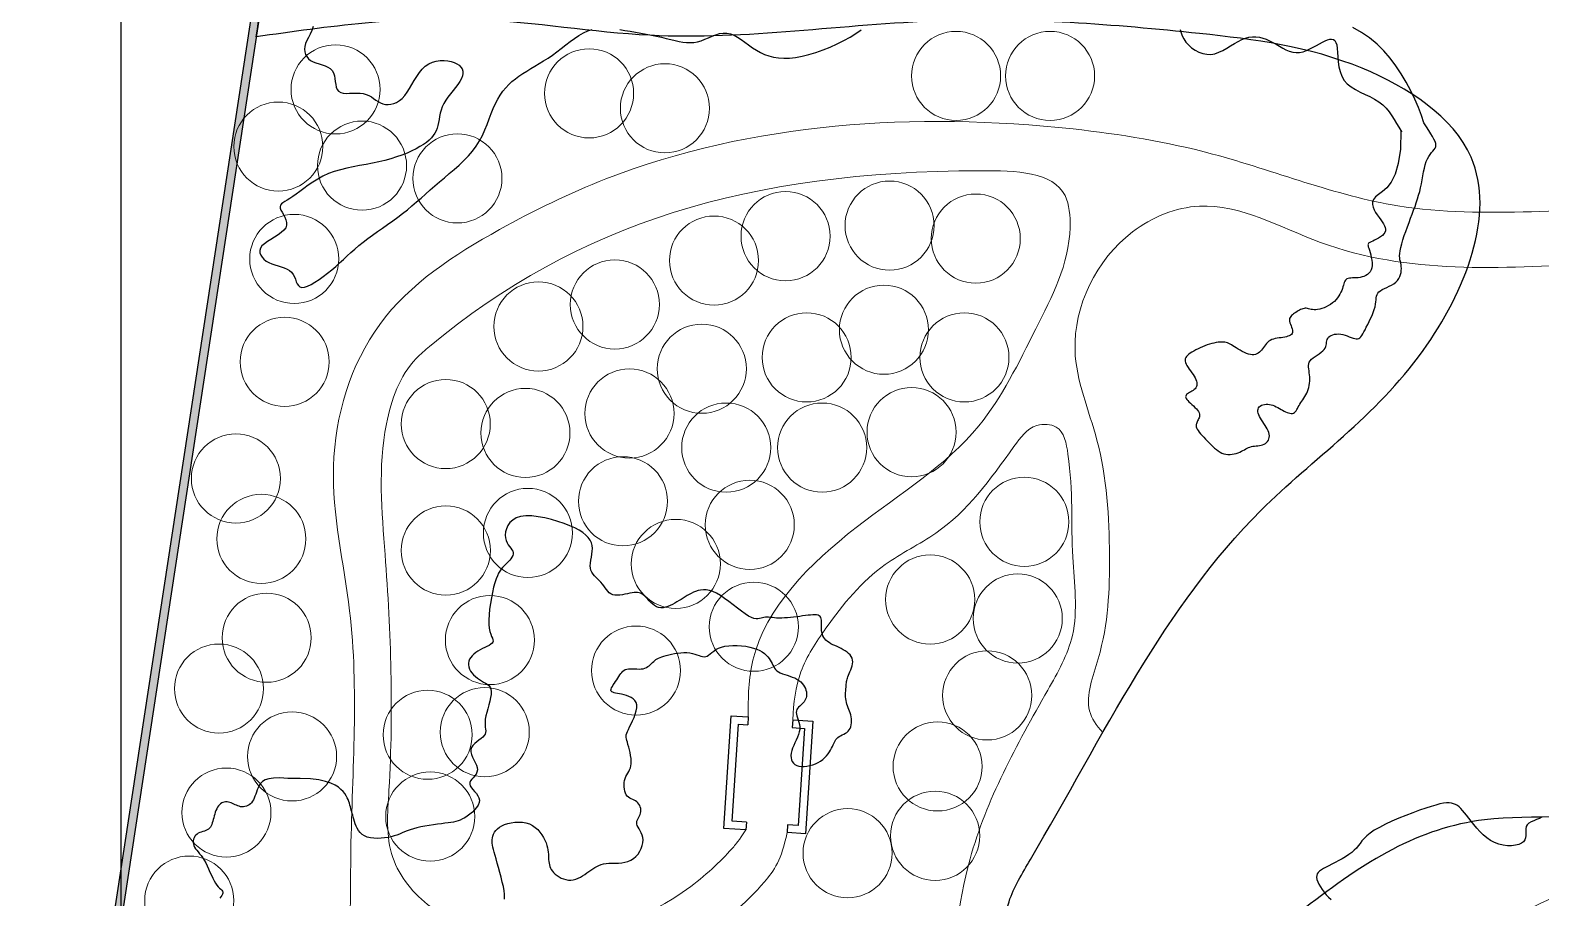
# Model space of a CAD drawing. Header units: millimetres. Extents: x -15937 to 135402, y -14729 to 208416.
# Drawn here: x -10506 to 37321, y 152915 to 180363 of the extents above; entities that cross this region are included whole.
import ezdxf

# ---------------------------------------------------------------- set-up
doc = ezdxf.new("R2010")
doc.units = ezdxf.units.MM
for name, color, linetype in [('archi', 7, 'Continuous'), ('rock', 30, 'Continuous'), ('water', 130, 'Continuous'), ('坐标系', 7, 'Continuous')]:
    doc.layers.add(name, color=color, linetype=linetype)
for name, color, linetype, lineweight in [('archiw', 255, 'Continuous', 0), ('plant', 90, 'Continuous', 0), ('road', 50, 'Continuous', 0)]:
    doc.layers.add(name, color=color, linetype=linetype, lineweight=lineweight)

msp = doc.modelspace()

# ---------------------------------------------------------------- hatches: boundary and pattern name
at = {"layer": 'archiw'}
h = msp.add_hatch(color=256, dxfattribs=at)
h.dxf.hatch_style = 1
h.paths.add_polyline_path([(74343, 185862), (82698, 185666), (82698, 185916), (74451, 186109), (71558, 189097), (-2023, 190482), (-10506, 134998), (-9600, 56258), (-9472, 56015), (-9347, 56016), (-10256, 134980), (-1810, 190229), (71450, 188849)])

# ---------------------------------------------------------------- linework, layer by layer
at = {"layer": 'archi'}
for points in [[(85697, 181238), (84925, 181238), (84925, 183868), (82698, 183868), (82698, 185666), (74343, 185862), (71450, 188849), (-1810, 190229), (-10256, 134980), (-9347, 56016), (-9597, 56014), (-10506, 134998), (-2023, 190482), (71558, 189097), (74451, 186109), (82698, 185916)], [(12152, 155061), (11452, 155106), (11683, 158673), (12230, 158637)], [(12168, 155310), (11717, 155339), (11916, 158408), (12214, 158388)], [(12230, 158637), (12214, 158388)], [(13635, 158546), (14276, 158505), (14045, 154938), (13455, 154976)], [(13635, 158546), (13619, 158297)], [(13619, 158297), (14011, 158272), (13812, 155203), (13471, 155225)], [(12168, 155310), (12152, 155061)], [(13471, 155225), (13455, 154976)]]:
    msp.add_lwpolyline(points, dxfattribs=at)
at = {"layer": 'archiw'}
msp.add_lwpolyline([(74343, 185862), (82698, 185666), (82698, 185916), (74451, 186109), (71558, 189097), (-2023, 190482), (-10506, 134998), (-9600, 56258), (-9472, 56015), (-9347, 56016), (-10256, 134980), (-1810, 190229), (71450, 188849), (74343, 185862)], close=True, dxfattribs=at)
at = {"layer": 'plant'}
for centre in [(18808, 178917), (21783, 178917), (-838, 178492), (7190, 178366), (9590, 177893), (-2650, 176681), (0, 176078), (0, 176078), (3020, 175675), (16704, 174181), (13409, 173847), (19432, 173770), (-2146, 173126), (11144, 173075), (8004, 171686), (5585, 170991), (16524, 170888), (-2450, 169870), (14078, 170013), (19072, 170013), (10758, 169653), (2651, 167903), (8468, 168238), (5173, 167620), (17399, 167646), (11530, 167157), (14568, 167157), (-3993, 166181), (8262, 165459), (12277, 164713), (20969, 164809), (-3188, 164269), (5251, 164456), (2653, 163902), (9935, 163478), (17988, 162351), (20760, 161750), (12404, 161489), (-3020, 161143), (4049, 161069), (4049, 161069), (8675, 160102), (-4529, 159533), (19793, 159318), (2078, 158072), (3885, 158154), (-2215, 157387), (18224, 157070), (-4295, 155610), (2160, 155485), (18145, 154874), (15373, 154325), (-5469, 152826)]:
    msp.add_circle(centre, 1410, dxfattribs=at)
at = {"layer": 'road'}
for points, knots in [([(85697, 181238), (85754, 179745), (85804, 178063), (85704, 175801), (85228, 174306), (82854, 174264), (79996, 174756), (74116, 174964), (67659, 174572), (58747, 171302), (50085, 172912), (40817, 175187), (33483, 174026), (27482, 176503), (19127, 177879), (11005, 177370), (4011, 173964), (133, 171463), (-1332, 166564), (40, 161042), (-424, 155707), (-299, 149646), (-1851, 144385), (-6047, 140111), (-6554, 135060), (-5144, 129971), (-5343, 124952), (-3743, 121136), (-1510, 118864), (-3624, 116584), (-5277, 115837), (-6156, 115512)], [667.322124, 667.322124, 667.322124, 667.322124, 4942.224916, 5499.119072, 7317.628673, 8601.799882, 11715.99375, 15992.755019, 25383.218836, 30237.242496, 43055.68681, 49644.582321, 57815.346355, 63673.960696, 67988.032716, 82298.791013, 85884.613893, 90536.467894, 95071.200264, 99499.735897, 106773.960669, 110347.686879, 117025.295956, 121887.00326, 127133.222147, 130640.950838, 137182.934547, 141105.1539, 142733.821307, 145219.055249, 148028.861027, 148028.861027, 148028.861027, 148028.861027]), ([(12230, 158637), (12218, 159255), (12303, 161640), (15508, 164795), (19514, 167189), (21293, 170884), (22540, 173241), (22304, 175874), (13017, 176143), (6676, 174211), (1264, 169621), (425, 167284), (866, 162654), (1026, 158169), (689, 154173), (2450, 152046), (6137, 151334), (9661, 152419), (11563, 154278), (11913, 154699), (12152, 155061)], [723.028848, 723.028848, 723.028848, 723.028848, 2473.094843, 7589.07605, 12432.644338, 15858.795259, 19118.004091, 20095.27816, 22777.920829, 40385.973426, 40932.632711, 43117.814816, 47099.310655, 54265.551913, 56314.612448, 58214.081822, 61600.533127, 66496.714507, 68388.652511, 68838.948615, 68838.948615, 68838.948615, 68838.948615]), ([(20311, 151278), (20257, 151168), (19909, 150326), (20448, 147822), (20786, 144237), (23135, 141122), (25501, 140016), (27399, 139354), (28849, 140357), (30671, 140947), (32127, 141275), (33270, 142309), (32808, 144730), (33007, 147300), (34203, 150421), (36494, 152619), (41471, 154195), (46082, 155811), (50550, 158662), (50886, 162704), (49858, 166844), (47995, 170918), (43726, 173120), (37859, 172971), (31770, 172525), (27101, 175284), (23636, 173914), (22023, 170576), (23530, 167194), (23717, 163845), (23613, 161062), (22784, 159028), (23253, 158360), (23453, 158145)], [1088.533648, 1088.533648, 1088.533648, 1088.533648, 1447.557433, 3795.626465, 7947.238674, 12010.487617, 14138.037659, 15573.819426, 17453.088663, 18794.228932, 21177.290247, 21623.371739, 23064.20245, 27426.933104, 29342.682692, 32536.624019, 36168.82164, 44210.683252, 46957.981661, 50625.372799, 54715.169959, 59582.64667, 62801.529814, 67933.825941, 76272.265613, 80118.615157, 82303.416438, 86301.146528, 89121.645935, 92649.034151, 95810.936779, 97415.649534, 98228.997003, 98228.997003, 98228.997003, 98228.997003]), ([(13455, 154976), (13294, 154128), (12556, 153072), (10500, 151331), (7146, 150461), (3665, 151280), (1393, 149456), (425, 147426), (1258, 143785), (5875, 141899), (9823, 137395), (15006, 135847), (19624, 135652), (22669, 136238), (24253, 138471), (22826, 140555), (20767, 142229), (18751, 146954), (18315, 153375), (21032, 158305), (22769, 161340), (22384, 164016), (22544, 166031), (22187, 167888), (21175, 167934), (20076, 166405), (18799, 164634), (16220, 163422), (14890, 161785), (13783, 160114), (13660, 159073), (13635, 158546)], [375.660051, 375.660051, 375.660051, 375.660051, 1767.983758, 4433.892218, 7690.15903, 11345.846368, 14126.912886, 15241.095198, 17740.415014, 23734.521386, 28359.227388, 34895.214641, 38418.900498, 41890.279307, 43265.501506, 45460.324623, 48019.319682, 51172.30309, 59798.142556, 65454.228912, 67276.601079, 69655.102735, 72797.151086, 73692.270839, 74282.982312, 75229.086716, 78779.979165, 80597.21518, 83243.439239, 84770.329754, 86264.591576, 86264.591576, 86264.591576, 86264.591576])]:
    msp.add_open_spline(points, degree=3, knots=knots, dxfattribs=at)
msp.add_spline([(40887, 152494), (36776, 151203), (34775, 148622), (34065, 145201), (34366, 142706), (37401, 139302), (39531, 136914), (40650, 134462), (46202, 130955), (50337, 130113), (52833, 130543), (54383, 131920), (54103, 134243), (52080, 136416), (49282, 138611), (48206, 140740), (48335, 145882), (48228, 148750), (47970, 151547), (46119, 153074), (43429, 152967), (40887, 152494)], degree=3, dxfattribs=at)
at = {"layer": 'rock'}
for points in [[(-1542, 180484), (-1585, 180351), (-1641, 180236), (-1699, 180135), (-1751, 180039), (-1788, 179945), (-1811, 179853), (-1818, 179763), (-1810, 179678), (-1787, 179599), (-1749, 179527), (-1696, 179463), (-1629, 179409), (-1548, 179365), (-1458, 179329), (-1361, 179297), (-1263, 179267), (-1168, 179234), (-1081, 179195), (-1005, 179147), (-944, 179087), (-903, 179012), (-876, 178925), (-859, 178832), (-847, 178738), (-834, 178645), (-815, 178560), (-786, 178487), (-741, 178431), (-675, 178394), (-593, 178374), (-497, 178366), (-393, 178367), (-282, 178370), (-171, 178373), (-62, 178370), (40, 178357), (133, 178332), (217, 178295), (295, 178251), (368, 178203), (439, 178154), (509, 178107), (581, 178066), (657, 178035), (738, 178016), (824, 178011), (913, 178019), (1003, 178042), (1094, 178081), (1183, 178135), (1270, 178207), (1353, 178295), (1432, 178401), (1507, 178520), (1581, 178646), (1655, 178776), (1733, 178904), (1816, 179026), (1905, 179135), (2004, 179228), (2113, 179300), (2230, 179352), (2352, 179386), (2475, 179403), (2597, 179406), (2714, 179395), (2823, 179373), (2921, 179341), (3005, 179301), (3074, 179254), (3128, 179199), (3166, 179137), (3187, 179070), (3191, 178996), (3178, 178917), (3147, 178832), (3098, 178743), (3035, 178650), (2961, 178553), (2882, 178453), (2801, 178352), (2721, 178249), (2649, 178145), (2587, 178041), (2539, 177937), (2502, 177835), (2475, 177734), (2455, 177635), (2437, 177538), (2421, 177444), (2402, 177353), (2378, 177266), (2346, 177184), (2305, 177105), (2255, 177029), (2195, 176956), (2124, 176884), (2040, 176815), (1944, 176746), (1834, 176679), (1711, 176611), (1574, 176544), (1424, 176478), (1264, 176415), (1094, 176355), (914, 176298), (727, 176245), (533, 176198), (333, 176156), (129, 176118), (-77, 176080), (-282, 176041), (-486, 175999), (-685, 175950), (-878, 175893), (-1063, 175825), (-1238, 175745), (-1404, 175655), (-1559, 175558), (-1705, 175459), (-1840, 175360), (-1966, 175265), (-2083, 175178), (-2189, 175101), (-2286, 175038), (-2372, 174986), (-2446, 174942), (-2507, 174903), (-2553, 174866), (-2583, 174827), (-2596, 174784), (-2591, 174734), (-2567, 174674), (-2531, 174605), (-2488, 174529), (-2446, 174449), (-2411, 174365), (-2390, 174279), (-2389, 174195), (-2416, 174112), (-2474, 174034), (-2558, 173959), (-2660, 173886), (-2773, 173815), (-2888, 173746), (-2997, 173677), (-3093, 173607), (-3168, 173536), (-3216, 173463), (-3236, 173389), (-3233, 173316), (-3209, 173245), (-3165, 173178), (-3105, 173115), (-3032, 173059), (-2948, 173010), (-2855, 172969), (-2756, 172935), (-2656, 172904), (-2556, 172874), (-2461, 172842), (-2372, 172805), (-2294, 172760), (-2229, 172705), (-2179, 172637), (-2141, 172562), (-2110, 172484), (-2082, 172407), (-2053, 172338), (-2016, 172281), (-1969, 172241), (-1906, 172224), (-1825, 172233), (-1726, 172266), (-1614, 172320), (-1491, 172392), (-1361, 172477), (-1227, 172573), (-1093, 172677), (-961, 172784), (-834, 172892), (-712, 173001), (-591, 173110), (-471, 173220), (-350, 173330), (-225, 173440), (-96, 173550), (40, 173660), (184, 173770), (335, 173881), (491, 173992), (650, 174104), (811, 174217), (971, 174331), (1130, 174447), (1285, 174564), (1436, 174684), (1582, 174806), (1726, 174929), (1868, 175054), (2011, 175180), (2154, 175308), (2301, 175436), (2451, 175565), (2606, 175695), (2764, 175826), (2921, 175959), (3076, 176096), (3226, 176237), (3368, 176384), (3499, 176536), (3617, 176695), (3720, 176862), (3809, 177034), (3889, 177210), (3960, 177385), (4026, 177559), (4090, 177727), (4155, 177889), (4222, 178041), (4295, 178181), (4374, 178310), (4459, 178430), (4549, 178540), (4645, 178642), (4748, 178737), (4856, 178827), (4969, 178911), (5089, 178992), (5213, 179071), (5342, 179149), (5475, 179228), (5611, 179309), (5748, 179393), (5888, 179482), (6028, 179578), (6168, 179681), (6308, 179789), (6448, 179898), (6588, 180004), (6728, 180105), (6868, 180198), (7008, 180277), (7148, 180341), (7288, 180387)], [(8166, 180385), (8325, 180358), (8489, 180330), (8656, 180300), (8825, 180270), (8994, 180238), (9161, 180205), (9324, 180172), (9482, 180138), (9632, 180104), (9774, 180070), (9909, 180039), (10037, 180011), (10159, 179989), (10278, 179975), (10394, 179970), (10508, 179976), (10623, 179997), (10738, 180031), (10854, 180076), (10970, 180126), (11087, 180175), (11203, 180220), (11320, 180255), (11436, 180275), (11551, 180274), (11665, 180249), (11779, 180203), (11892, 180141), (12007, 180066), (12123, 179983), (12241, 179897), (12361, 179811), (12484, 179731), (12612, 179660), (12744, 179599), (12883, 179549), (13030, 179512), (13186, 179488), (13353, 179478), (13532, 179484), (13724, 179505), (13930, 179543), (14147, 179596), (14371, 179663), (14598, 179742), (14824, 179831), (15045, 179929), (15257, 180033), (15455, 180144), (15639, 180257), (15808, 180372)], [(25907, 180381), (25933, 180284), (25968, 180185), (26017, 180087), (26084, 179989), (26168, 179896), (26266, 179810), (26376, 179734), (26494, 179672), (26619, 179627), (26747, 179601), (26877, 179599), (27005, 179621), (27131, 179664), (27256, 179723), (27379, 179793), (27500, 179867), (27620, 179942), (27738, 180011), (27854, 180069), (27968, 180111), (28081, 180139), (28193, 180152), (28303, 180152), (28412, 180139), (28519, 180114), (28626, 180078), (28731, 180032), (28836, 179978), (28941, 179917), (29045, 179855), (29149, 179795), (29253, 179741), (29359, 179697), (29465, 179666), (29573, 179653), (29682, 179659), (29792, 179683), (29902, 179721), (30010, 179769), (30115, 179823), (30217, 179880), (30314, 179936), (30405, 179987), (30490, 180030), (30568, 180062), (30638, 180081), (30699, 180084), (30753, 180070), (30797, 180035), (30832, 179979), (30858, 179897), (30874, 179789), (30884, 179661), (30894, 179517), (30908, 179364), (30930, 179207), (30965, 179053), (31018, 178907), (31093, 178776), (31194, 178664), (31316, 178567), (31455, 178483), (31604, 178407), (31759, 178334), (31912, 178261), (32060, 178184), (32197, 178098), (32318, 178001), (32424, 177893), (32518, 177778), (32603, 177659), (32680, 177537), (32753, 177416), (32823, 177298), (32894, 177186), (32919, 177150)], [(33622, 177436), (33544, 177665), (33446, 177916), (33332, 178180), (33202, 178450), (33059, 178720), (32902, 178986), (32733, 179241), (32550, 179484), (32352, 179712), (32136, 179925), (31902, 180120), (31646, 180296), (31368, 180452)], [(32894, 177186), (32874, 176603), (32808, 176151), (32706, 175809), (32581, 175559), (32444, 175381), (32309, 175256), (32187, 175165), (32089, 175089), (32026, 175012), (31995, 174931), (31992, 174848), (32010, 174764), (32045, 174680), (32091, 174598), (32145, 174518), (32200, 174441), (32252, 174369), (32299, 174302), (32339, 174238), (32371, 174178), (32393, 174121), (32403, 174067), (32401, 174015), (32383, 173966), (32350, 173918), (32304, 173872), (32248, 173829), (32187, 173788), (32123, 173751), (32060, 173718), (32001, 173690), (31950, 173666), (31910, 173647), (31881, 173631), (31861, 173616), (31850, 173599), (31846, 173577), (31850, 173550), (31860, 173513), (31874, 173465), (31893, 173405), (31914, 173334), (31935, 173255), (31955, 173171), (31970, 173085), (31979, 173001), (31981, 172919), (31972, 172845), (31951, 172779), (31920, 172723), (31880, 172675), (31832, 172634), (31779, 172602), (31721, 172576), (31660, 172556), (31597, 172543), (31535, 172534), (31474, 172530), (31416, 172527), (31360, 172526), (31307, 172523), (31260, 172519), (31218, 172511), (31183, 172497), (31155, 172477), (31133, 172451), (31115, 172419), (31100, 172382), (31086, 172340), (31073, 172293), (31058, 172243), (31040, 172189), (31018, 172133), (30992, 172074), (30960, 172014), (30924, 171955), (30883, 171896), (30837, 171839), (30785, 171785), (30728, 171735), (30666, 171690), (30599, 171649), (30530, 171613), (30460, 171583), (30390, 171559), (30322, 171540), (30256, 171527), (30196, 171520), (30141, 171519), (30092, 171523), (30047, 171531), (30005, 171540), (29967, 171550), (29930, 171558), (29894, 171564), (29859, 171566), (29824, 171562), (29788, 171553), (29751, 171540), (29714, 171523), (29677, 171504), (29640, 171482), (29603, 171459), (29565, 171435), (29528, 171411), (29492, 171387), (29458, 171361), (29427, 171334), (29402, 171304), (29382, 171272), (29369, 171237), (29364, 171198), (29369, 171155), (29380, 171109), (29396, 171061), (29415, 171012), (29433, 170964), (29449, 170917), (29460, 170872), (29464, 170832), (29459, 170796), (29445, 170765), (29423, 170737), (29393, 170714), (29357, 170694), (29314, 170678), (29266, 170664), (29213, 170652), (29157, 170643), (29097, 170634), (29035, 170626), (28974, 170617), (28913, 170605), (28855, 170591), (28800, 170573), (28751, 170550), (28707, 170521), (28668, 170487), (28634, 170450), (28602, 170410), (28572, 170368), (28543, 170326), (28514, 170285), (28483, 170245), (28450, 170208), (28415, 170175), (28376, 170147), (28334, 170123), (28289, 170106), (28240, 170096), (28187, 170094), (28130, 170100), (28069, 170115), (28004, 170138), (27938, 170168), (27871, 170202), (27805, 170238), (27741, 170276), (27681, 170314), (27625, 170349), (27575, 170381), (27529, 170409), (27486, 170433), (27445, 170454), (27405, 170470), (27364, 170483), (27320, 170492), (27273, 170497), (27221, 170498), (27165, 170496), (27105, 170489), (27041, 170479), (26974, 170466), (26905, 170449), (26833, 170428), (26760, 170404), (26686, 170377), (26612, 170348), (26539, 170316), (26468, 170282), (26399, 170248), (26335, 170213), (26275, 170177), (26222, 170143), (26175, 170109), (26135, 170075), (26103, 170042), (26079, 170007), (26063, 169971), (26056, 169933), (26058, 169893), (26069, 169849), (26090, 169801), (26118, 169750), (26153, 169696), (26191, 169641), (26231, 169585), (26272, 169528), (26311, 169471), (26346, 169416), (26376, 169362), (26400, 169310), (26418, 169260), (26429, 169213), (26434, 169168), (26431, 169127), (26422, 169088), (26404, 169052), (26379, 169020), (26348, 168991), (26313, 168965), (26275, 168940), (26236, 168918), (26198, 168896), (26163, 168875), (26133, 168854), (26108, 168834), (26091, 168812), (26080, 168789), (26077, 168765), (26081, 168739), (26094, 168710), (26114, 168679), (26144, 168644), (26182, 168606), (26226, 168565), (26274, 168522), (26324, 168477), (26372, 168431), (26417, 168385), (26456, 168340), (26486, 168295), (26506, 168253), (26515, 168212), (26517, 168172), (26512, 168135), (26502, 168099), (26488, 168065), (26472, 168032), (26456, 168001), (26440, 167971), (26426, 167942), (26415, 167913), (26408, 167884), (26406, 167852), (26410, 167818), (26421, 167782), (26440, 167741), (26469, 167696), (26505, 167647), (26548, 167595), (26597, 167540), (26650, 167484), (26706, 167426), (26763, 167368), (26821, 167310), (26879, 167252), (26936, 167197), (26992, 167144), (27050, 167096), (27107, 167052), (27166, 167014), (27226, 166983), (27288, 166960), (27352, 166946), (27417, 166939), (27483, 166940), (27548, 166947), (27612, 166959), (27674, 166976), (27734, 166996), (27789, 167018), (27841, 167041), (27890, 167066), (27935, 167091), (27979, 167114), (28023, 167137), (28066, 167157), (28111, 167175), (28157, 167189), (28207, 167199), (28258, 167206), (28310, 167211), (28362, 167217), (28415, 167223), (28465, 167232), (28514, 167244), (28559, 167262), (28601, 167286), (28638, 167316), (28670, 167351), (28695, 167391), (28714, 167434), (28726, 167481), (28729, 167531), (28724, 167583), (28710, 167637), (28688, 167692), (28659, 167748), (28626, 167804), (28590, 167861), (28552, 167918), (28515, 167975), (28479, 168032), (28446, 168087), (28418, 168142), (28395, 168194), (28377, 168245), (28367, 168292), (28363, 168337), (28368, 168377), (28382, 168414), (28405, 168446), (28437, 168473), (28476, 168495), (28521, 168512), (28571, 168523), (28623, 168529), (28678, 168529), (28732, 168523), (28787, 168511), (28840, 168495), (28892, 168474), (28944, 168449), (28995, 168423), (29046, 168395), (29096, 168367), (29145, 168339), (29195, 168313), (29243, 168289), (29290, 168269), (29335, 168253), (29378, 168242), (29419, 168237), (29456, 168238), (29490, 168248), (29521, 168265), (29548, 168290), (29573, 168322), (29597, 168358), (29620, 168399), (29644, 168443), (29669, 168488), (29696, 168534), (29725, 168580), (29756, 168627), (29789, 168673), (29822, 168721), (29854, 168771), (29884, 168823), (29913, 168877), (29938, 168935), (29960, 168996), (29977, 169060), (29991, 169126), (30000, 169194), (30006, 169262), (30008, 169330), (30006, 169398), (30001, 169463), (29992, 169527), (29982, 169588), (29973, 169647), (29967, 169703), (29966, 169758), (29973, 169810), (29990, 169860), (30019, 169908), (30061, 169955), (30115, 169999), (30175, 170043), (30240, 170086), (30304, 170129), (30366, 170172), (30420, 170215), (30464, 170260), (30495, 170306), (30515, 170352), (30527, 170399), (30534, 170445), (30539, 170491), (30546, 170534), (30556, 170576), (30575, 170614), (30603, 170649), (30640, 170680), (30685, 170706), (30736, 170727), (30794, 170742), (30856, 170751), (30921, 170753), (30988, 170747), (31055, 170733), (31123, 170714), (31190, 170691), (31255, 170666), (31317, 170643), (31375, 170622), (31429, 170607), (31477, 170599), (31519, 170601), (31556, 170612), (31590, 170634), (31622, 170665), (31653, 170706), (31684, 170757), (31718, 170817), (31755, 170887), (31797, 170967), (31842, 171054), (31888, 171146), (31934, 171242), (31977, 171338), (32016, 171434), (32049, 171527), (32075, 171614), (32091, 171694), (32101, 171767), (32107, 171834), (32113, 171894), (32122, 171949), (32136, 171999), (32159, 172044), (32194, 172085), (32242, 172122), (32302, 172157), (32371, 172191), (32444, 172225), (32520, 172260), (32595, 172299), (32665, 172341), (32727, 172389), (32780, 172444), (32822, 172504), (32855, 172568), (32879, 172633), (32896, 172700), (32905, 172766), (32908, 172829), (32905, 172888), (32897, 172942), (32886, 172993), (32874, 173044), (32862, 173097), (32854, 173156), (32850, 173221), (32853, 173297), (32865, 173385), (32886, 173488), (32917, 173604), (32955, 173730), (32999, 173863), (33047, 174000), (33098, 174140), (33149, 174278), (33200, 174413), (33249, 174543), (33295, 174667), (33339, 174788), (33380, 174907), (33418, 175024), (33453, 175141), (33486, 175259), (33515, 175380), (33541, 175505), (33565, 175630), (33588, 175756), (33611, 175878), (33636, 175995), (33663, 176106), (33694, 176206), (33730, 176295), (33771, 176371), (33815, 176436), (33860, 176492), (33903, 176541), (33941, 176587), (33972, 176632), (33993, 176677), (34001, 176727), (33994, 176783), (33973, 176846), (33939, 176917), (33894, 176998), (33838, 177090), (33774, 177192), (33701, 177307), (33622, 177436)], [(4506, 152873), (4515, 152939), (4512, 153027), (4498, 153138), (4474, 153267), (4442, 153410), (4405, 153562), (4364, 153716), (4322, 153868), (4281, 154012), (4243, 154143), (4210, 154257), (4182, 154355), (4160, 154439), (4143, 154513), (4131, 154578), (4123, 154638), (4121, 154695), (4124, 154752), (4132, 154810), (4146, 154869), (4167, 154928), (4197, 154987), (4236, 155043), (4286, 155097), (4349, 155147), (4425, 155193), (4514, 155232), (4616, 155265), (4725, 155290), (4841, 155305), (4959, 155310), (5076, 155303), (5190, 155283), (5297, 155250), (5395, 155202), (5484, 155141), (5563, 155070), (5633, 154991), (5694, 154908), (5747, 154821), (5790, 154735), (5825, 154652), (5852, 154573), (5871, 154498), (5885, 154428), (5894, 154361), (5899, 154298), (5903, 154237), (5905, 154178), (5908, 154122), (5913, 154066), (5920, 154012), (5931, 153959), (5946, 153907), (5966, 153856), (5992, 153806), (6026, 153757), (6067, 153709), (6117, 153662), (6175, 153617), (6239, 153576), (6308, 153540), (6381, 153510), (6457, 153488), (6534, 153475), (6612, 153474), (6689, 153484), (6765, 153504), (6839, 153533), (6912, 153569), (6984, 153611), (7053, 153655), (7120, 153702), (7185, 153748), (7248, 153793), (7309, 153835), (7371, 153874), (7434, 153909), (7500, 153940), (7570, 153966), (7646, 153986), (7729, 153999), (7819, 154006), (7915, 154009), (8015, 154010), (8118, 154014), (8221, 154021), (8323, 154036), (8420, 154062), (8512, 154100), (8597, 154154), (8673, 154222), (8740, 154299), (8796, 154385), (8841, 154475), (8874, 154567), (8893, 154657), (8898, 154744), (8889, 154825), (8869, 154900), (8840, 154969), (8807, 155032), (8773, 155092), (8741, 155147), (8716, 155198), (8700, 155247), (8696, 155293), (8703, 155337), (8718, 155380), (8738, 155422), (8761, 155464), (8784, 155507), (8804, 155550), (8819, 155596), (8828, 155643), (8828, 155691), (8822, 155740), (8810, 155787), (8791, 155833), (8766, 155876), (8736, 155915), (8700, 155949), (8660, 155977), (8617, 156002), (8571, 156024), (8525, 156047), (8481, 156071), (8438, 156099), (8399, 156134), (8366, 156176), (8339, 156227), (8319, 156286), (8306, 156351), (8299, 156420), (8298, 156491), (8303, 156561), (8315, 156629), (8333, 156693), (8356, 156752), (8384, 156806), (8413, 156858), (8443, 156910), (8471, 156964), (8495, 157021), (8513, 157084), (8523, 157155), (8524, 157235), (8517, 157322), (8504, 157413), (8486, 157506), (8465, 157597), (8442, 157684), (8420, 157764), (8400, 157834), (8383, 157893), (8370, 157943), (8363, 157987), (8362, 158029), (8368, 158072), (8381, 158120), (8402, 158176), (8433, 158243), (8472, 158324), (8518, 158417), (8566, 158517), (8612, 158622), (8652, 158728), (8682, 158831), (8699, 158928), (8699, 159016), (8678, 159091), (8640, 159154), (8587, 159207), (8523, 159250), (8450, 159285), (8374, 159313), (8295, 159335), (8219, 159352), (8149, 159366), (8084, 159379), (8027, 159390), (7978, 159402), (7938, 159416), (7908, 159433), (7888, 159455), (7881, 159483), (7886, 159517), (7901, 159558), (7925, 159604), (7956, 159653), (7991, 159706), (8028, 159759), (8066, 159812), (8102, 159865), (8134, 159915), (8165, 159963), (8194, 160007), (8224, 160047), (8256, 160081), (8292, 160110), (8333, 160133), (8380, 160149), (8435, 160157), (8497, 160160), (8563, 160159), (8631, 160156), (8701, 160153), (8770, 160152), (8836, 160154), (8897, 160163), (8952, 160179), (9002, 160201), (9048, 160228), (9089, 160258), (9128, 160292), (9164, 160326), (9199, 160360), (9234, 160392), (9269, 160422), (9306, 160449), (9346, 160474), (9389, 160498), (9438, 160520), (9494, 160541), (9557, 160562), (9629, 160582), (9710, 160603), (9799, 160622), (9894, 160640), (9993, 160655), (10093, 160666), (10191, 160672), (10287, 160671), (10377, 160663), (10460, 160647), (10535, 160626), (10605, 160603), (10669, 160579), (10728, 160558), (10782, 160543), (10833, 160537), (10881, 160543), (10927, 160562), (10973, 160593), (11022, 160631), (11075, 160676), (11135, 160722), (11205, 160768), (11286, 160810), (11381, 160845), (11491, 160871), (11614, 160888), (11745, 160896), (11881, 160895), (12019, 160886), (12153, 160870), (12281, 160847), (12399, 160817), (12503, 160782), (12594, 160741), (12673, 160695), (12742, 160647), (12800, 160595), (12850, 160542), (12892, 160487), (12927, 160433), (12956, 160379), (12983, 160327), (13007, 160276), (13033, 160227), (13061, 160181), (13094, 160138), (13134, 160099), (13183, 160063), (13242, 160032), (13310, 160004), (13385, 159978), (13463, 159953), (13543, 159927), (13623, 159899), (13699, 159868), (13769, 159833), (13832, 159792), (13888, 159746), (13935, 159697), (13976, 159645), (14009, 159591), (14036, 159537), (14055, 159482), (14068, 159429), (14075, 159379), (14076, 159330), (14071, 159284), (14060, 159240), (14044, 159197), (14022, 159157), (13996, 159119), (13966, 159082), (13931, 159047), (13895, 159013), (13858, 158978), (13823, 158943), (13792, 158906), (13768, 158867), (13751, 158824), (13745, 158777), (13751, 158725), (13766, 158668), (13786, 158607), (13809, 158541), (13832, 158472), (13849, 158399), (13860, 158322), (13859, 158243), (13845, 158161), (13820, 158077), (13787, 157992), (13748, 157906), (13708, 157821), (13669, 157735), (13633, 157652), (13605, 157570), (13587, 157491), (13579, 157416), (13582, 157345), (13596, 157281), (13621, 157223), (13656, 157173), (13703, 157132), (13762, 157101), (13832, 157080), (13911, 157070), (13997, 157069), (14087, 157078), (14180, 157096), (14271, 157121), (14360, 157155), (14444, 157195), (14520, 157241), (14589, 157293), (14651, 157349), (14705, 157408), (14754, 157468), (14797, 157529), (14834, 157589), (14865, 157646), (14892, 157700), (14915, 157751), (14937, 157799), (14958, 157843), (14980, 157884), (15005, 157922), (15033, 157956), (15067, 157987), (15108, 158014), (15154, 158040), (15203, 158065), (15253, 158090), (15302, 158118), (15349, 158148), (15392, 158184), (15428, 158225), (15456, 158273), (15477, 158327), (15490, 158386), (15497, 158448), (15498, 158513), (15493, 158577), (15484, 158642), (15471, 158704), (15454, 158763), (15435, 158820), (15415, 158875), (15394, 158929), (15373, 158983), (15354, 159038), (15337, 159093), (15324, 159151), (15315, 159212), (15311, 159274), (15309, 159337), (15310, 159400), (15313, 159461), (15318, 159520), (15323, 159575), (15328, 159626), (15333, 159672), (15337, 159713), (15343, 159752), (15350, 159789), (15358, 159827), (15370, 159866), (15384, 159908), (15402, 159955), (15424, 160007), (15449, 160063), (15474, 160124), (15497, 160186), (15516, 160250), (15529, 160314), (15535, 160376), (15530, 160436), (15514, 160493), (15487, 160546), (15451, 160596), (15407, 160643), (15355, 160686), (15298, 160727), (15237, 160764), (15172, 160799), (15105, 160831), (15038, 160862), (14971, 160892), (14905, 160922), (14843, 160953), (14785, 160986), (14733, 161022), (14687, 161061), (14649, 161106), (14618, 161154), (14593, 161206), (14574, 161260), (14561, 161316), (14552, 161374), (14546, 161432), (14544, 161489), (14544, 161545), (14545, 161600), (14544, 161652), (14542, 161700), (14535, 161743), (14523, 161781), (14504, 161813), (14476, 161838), (14438, 161855), (14391, 161865), (14335, 161868), (14271, 161867), (14200, 161861), (14122, 161853), (14038, 161842), (13950, 161830), (13857, 161817), (13761, 161805), (13664, 161793), (13566, 161783), (13470, 161774), (13377, 161768), (13288, 161764), (13204, 161763), (13127, 161766), (13056, 161771), (12991, 161777), (12930, 161783), (12874, 161788), (12822, 161791), (12773, 161790), (12726, 161784), (12681, 161773), (12635, 161759), (12587, 161746), (12535, 161738), (12476, 161739), (12408, 161751), (12329, 161779), (12237, 161827), (12131, 161895), (12013, 161981), (11886, 162079), (11752, 162183), (11617, 162287), (11481, 162387), (11349, 162476), (11223, 162550), (11106, 162604), (10998, 162638), (10898, 162656), (10806, 162660), (10719, 162652), (10639, 162634), (10563, 162609), (10492, 162579), (10423, 162546), (10358, 162511), (10294, 162474), (10230, 162436), (10167, 162396), (10104, 162356), (10038, 162315), (9971, 162273), (9900, 162232), (9828, 162193), (9754, 162157), (9679, 162127), (9604, 162104), (9531, 162091), (9459, 162088), (9390, 162099), (9325, 162123), (9263, 162159), (9204, 162204), (9147, 162255), (9094, 162309), (9044, 162364), (8995, 162415), (8949, 162462), (8905, 162500), (8862, 162530), (8819, 162552), (8774, 162567), (8726, 162576), (8674, 162578), (8616, 162575), (8553, 162566), (8482, 162552), (8406, 162535), (8325, 162518), (8244, 162503), (8162, 162492), (8084, 162486), (8009, 162490), (7941, 162504), (7881, 162530), (7828, 162566), (7780, 162612), (7736, 162664), (7694, 162720), (7652, 162779), (7609, 162838), (7562, 162895), (7512, 162949), (7460, 163001), (7408, 163051), (7358, 163103), (7313, 163156), (7275, 163213), (7247, 163275), (7230, 163345), (7226, 163422), (7233, 163505), (7247, 163594), (7264, 163687), (7279, 163781), (7291, 163876), (7294, 163970), (7285, 164062), (7262, 164149), (7221, 164233), (7164, 164314), (7088, 164392), (6992, 164468), (6877, 164542), (6740, 164614), (6581, 164686), (6400, 164757), (6202, 164824), (5995, 164884), (5783, 164935), (5573, 164972), (5372, 164994), (5186, 164996), (5021, 164976), (4882, 164931), (4770, 164866), (4681, 164785), (4615, 164692), (4570, 164592), (4544, 164490), (4535, 164391), (4542, 164299), (4563, 164217), (4593, 164146), (4631, 164083), (4671, 164027), (4710, 163976), (4745, 163928), (4771, 163882), (4786, 163836), (4786, 163789), (4773, 163740), (4748, 163691), (4715, 163642), (4675, 163592), (4630, 163544), (4583, 163496), (4536, 163450), (4491, 163406), (4447, 163360), (4405, 163310), (4364, 163252), (4324, 163184), (4285, 163101), (4245, 163001), (4206, 162880), (4167, 162737), (4130, 162576), (4095, 162403), (4064, 162224), (4039, 162045), (4022, 161871), (4014, 161708), (4016, 161563), (4029, 161440), (4051, 161337), (4077, 161252), (4104, 161183), (4128, 161125), (4145, 161078), (4151, 161037), (4142, 161001), (4115, 160967), (4074, 160934), (4020, 160901), (3956, 160868), (3886, 160834), (3812, 160798), (3737, 160759), (3665, 160718), (3598, 160673), (3538, 160625), (3485, 160573), (3440, 160519), (3405, 160462), (3380, 160403), (3367, 160342), (3366, 160280), (3378, 160216), (3403, 160152), (3438, 160089), (3481, 160028), (3533, 159969), (3590, 159913), (3652, 159862), (3716, 159817), (3782, 159777), (3847, 159741), (3909, 159706), (3966, 159669), (4015, 159626), (4054, 159576), (4081, 159515), (4093, 159440), (4089, 159350), (4072, 159247), (4046, 159134), (4013, 159017), (3979, 158897), (3947, 158779), (3919, 158666), (3901, 158562), (3894, 158470), (3896, 158388), (3903, 158317), (3911, 158253), (3915, 158195), (3913, 158142), (3900, 158093), (3872, 158045), (3827, 157998), (3769, 157950), (3703, 157901), (3635, 157849), (3570, 157794), (3513, 157735), (3471, 157672), (3449, 157603), (3450, 157527), (3469, 157448), (3502, 157364), (3542, 157280), (3583, 157195), (3620, 157112), (3645, 157033), (3653, 156959), (3640, 156890), (3610, 156828), (3569, 156769), (3522, 156714), (3477, 156662), (3439, 156610), (3415, 156559), (3409, 156506), (3426, 156452), (3462, 156395), (3510, 156336), (3565, 156274), (3619, 156210), (3666, 156143), (3701, 156073), (3716, 156000), (3707, 155925), (3676, 155848), (3628, 155771), (3565, 155697), (3493, 155625), (3414, 155559), (3333, 155500), (3255, 155448), (3181, 155407), (3110, 155373), (3041, 155347), (2970, 155327), (2895, 155310), (2814, 155296), (2725, 155284), (2625, 155271), (2512, 155257), (2389, 155241), (2259, 155223), (2126, 155203), (1993, 155181), (1863, 155157), (1739, 155130), (1625, 155100), (1523, 155069), (1431, 155035), (1347, 155000), (1266, 154966), (1187, 154932), (1106, 154900), (1020, 154870), (927, 154844), (825, 154822), (715, 154806), (601, 154796), (486, 154793), (373, 154798), (264, 154813), (164, 154837), (75, 154873), (0, 154920), (-63, 154977), (-114, 155042), (-156, 155112), (-190, 155185), (-218, 155259), (-241, 155333), (-261, 155403), (-279, 155467), (-295, 155528), (-311, 155584), (-326, 155638), (-341, 155691), (-355, 155742), (-370, 155794), (-384, 155848), (-400, 155903), (-418, 155960), (-440, 156020), (-468, 156081), (-502, 156144), (-546, 156209), (-601, 156275), (-667, 156343), (-749, 156412), (-852, 156479), (-984, 156542), (-1153, 156597), (-1367, 156642), (-1632, 156673), (-1957, 156688), (-2348, 156684)], [(-2348, 156684), (-2600, 156706), (-2800, 156704), (-2953, 156682), (-3069, 156644), (-3153, 156592), (-3213, 156531), (-3255, 156464), (-3287, 156394), (-3315, 156325), (-3341, 156257), (-3365, 156192), (-3389, 156129), (-3413, 156071), (-3440, 156016), (-3468, 155967), (-3500, 155923), (-3536, 155886), (-3575, 155855), (-3617, 155830), (-3662, 155812), (-3707, 155799), (-3754, 155793), (-3800, 155792), (-3846, 155797), (-3891, 155808), (-3934, 155822), (-3977, 155840), (-4019, 155860), (-4060, 155880), (-4102, 155899), (-4144, 155917), (-4187, 155931), (-4231, 155942), (-4274, 155947), (-4318, 155947), (-4361, 155942), (-4403, 155931), (-4443, 155914), (-4481, 155890), (-4515, 155859), (-4547, 155822), (-4576, 155778), (-4601, 155729), (-4624, 155676), (-4645, 155620), (-4664, 155562), (-4681, 155504), (-4697, 155446), (-4712, 155389), (-4726, 155334), (-4741, 155282), (-4758, 155233), (-4777, 155188), (-4800, 155148), (-4828, 155112), (-4861, 155083), (-4899, 155059), (-4943, 155040), (-4990, 155024), (-5039, 155010), (-5089, 154995), (-5137, 154978), (-5183, 154957), (-5225, 154931), (-5262, 154898), (-5292, 154859), (-5317, 154815), (-5334, 154767), (-5344, 154717), (-5347, 154666), (-5341, 154614), (-5326, 154564), (-5303, 154515), (-5271, 154466), (-5233, 154417), (-5190, 154365), (-5144, 154309), (-5095, 154248), (-5045, 154180), (-4996, 154104), (-4949, 154018), (-4903, 153925), (-4858, 153828), (-4815, 153730), (-4771, 153633), (-4728, 153540), (-4685, 153455), (-4640, 153380), (-4595, 153316), (-4551, 153264), (-4510, 153220), (-4473, 153183), (-4442, 153151), (-4419, 153121), (-4406, 153091), (-4405, 153059), (-4416, 153024), (-4438, 152985), (-4467, 152943), (-4499, 152897)], [(37358, 155464), (37276, 155423), (37187, 155386), (37098, 155350), (37015, 155313), (36944, 155271), (36890, 155223), (36859, 155165), (36845, 155100), (36842, 155030), (36844, 154957), (36845, 154884), (36839, 154813), (36818, 154747), (36777, 154688), (36711, 154639), (36623, 154600), (36517, 154574), (36397, 154560), (36266, 154561), (36131, 154577), (35994, 154610), (35859, 154660), (35731, 154729), (35610, 154813), (35497, 154908), (35390, 155012), (35291, 155120), (35199, 155228), (35115, 155334), (35038, 155434), (34969, 155524), (34906, 155604), (34847, 155675), (34791, 155736), (34736, 155788), (34681, 155831), (34624, 155865), (34562, 155890), (34495, 155907), (34421, 155915), (34336, 155914), (34238, 155903), (34126, 155882), (33997, 155849), (33848, 155806), (33677, 155751), (33483, 155684), (33272, 155607), (33052, 155522), (32828, 155431), (32609, 155336), (32401, 155240), (32212, 155143), (32049, 155049), (31917, 154959), (31812, 154874), (31727, 154791), (31658, 154712), (31598, 154635), (31542, 154561), (31482, 154489), (31414, 154418), (31333, 154348), (31240, 154280), (31139, 154214), (31032, 154150), (30923, 154089), (30814, 154031), (30709, 153978), (30611, 153928), (30522, 153883), (30443, 153842), (30375, 153801), (30319, 153761), (30275, 153719), (30244, 153673), (30226, 153621), (30223, 153563), (30234, 153497), (30259, 153423), (30295, 153344), (30342, 153262), (30398, 153178), (30461, 153093), (30530, 153010), (30604, 152930), (30680, 152855)]]:
    msp.add_lwpolyline(points, dxfattribs=at)
at = {"layer": 'water'}
for points, knots in [([(98951, 176161), (98797, 176159), (96661, 176025), (93255, 174712), (88134, 177008), (83042, 178887), (78172, 175394), (72892, 177977), (63765, 176502), (54412, 178984), (43865, 178028), (41310, 172186), (42328, 167478), (45037, 163509), (43340, 159092), (40659, 155035), (34709, 155917), (30646, 153376), (26797, 150049), (28059, 147868), (28108, 146182), (27986, 143773), (31407, 143115), (33011, 139967), (32290, 136808), (34707, 134889), (32834, 130285), (39641, 126217), (46336, 127965), (51035, 122934), (55285, 124984), (57423, 123924), (59106, 124210), (59302, 126578), (59052, 129719), (60077, 134191), (57005, 136959), (54398, 138046), (51180, 138314), (49414, 141505), (49787, 144965), (49853, 148434), (52110, 150270), (55388, 149991), (58777, 149778), (62031, 150690), (63901, 148873), (67667, 149655), (70222, 149646), (74749, 150647), (73619, 148026), (72225, 145731), (74430, 142099), (77403, 141975), (78929, 139376), (79057, 136208), (78881, 132188), (73803, 130082), (69370, 130372), (64628, 130414), (62034, 128045), (61472, 124768), (59159, 121908), (56142, 122816), (57102, 118990), (56446, 116101), (58710, 114324), (59714, 111995), (56476, 110437), (57819, 105840), (53495, 104123), (51039, 101299), (50108, 98255), (49929, 94426), (52242, 91465), (52988, 87816), (52810, 84671), (53619, 81867), (52268, 79375), (54333, 76880), (53699, 74116), (53954, 70955), (51549, 70480), (50726, 72886), (51582, 75247), (50875, 77535), (50530, 79585), (51738, 80684), (50899, 82269), (51698, 84186), (51173, 87317), (48997, 91431), (44812, 90274), (43860, 88319), (41965, 88223), (40770, 90298), (38917, 88543), (36400, 89408), (34192, 87954), (32085, 89402), (31643, 88065), (30135, 88245), (29711, 89528), (26795, 88181), (24079, 87904), (22050, 85499), (21704, 83727), (20426, 83782), (20024, 82631), (19695, 83887), (19110, 84254), (20334, 85142), (21770, 87452), (17658, 89598), (14654, 89002), (13506, 87675), (13240, 87380), (13560, 88070), (13560, 88070), (9315, 88008), (7150, 88020), (6799, 88660), (6539, 90302), (7081, 92586), (8709, 92817), (9331, 94767), (6847, 94397), (4651, 93848), (4665, 97139), (7294, 97394), (9816, 97160), (12047, 94767), (15778, 94109), (21780, 99022), (30705, 97798), (38113, 99577), (41459, 98673), (43138, 101510), (45612, 98984), (47923, 100177), (48366, 103173), (52830, 102874), (53039, 106767), (56693, 107692), (55548, 111457), (57732, 114487), (54853, 116917), (52399, 119138), (48222, 122628), (41486, 119447), (36732, 126517), (30695, 123618), (26524, 126206), (23789, 123961), (20802, 125028), (18417, 124527), (15466, 124074), (16120, 120848), (17663, 119201), (16512, 116626), (13192, 118969), (12054, 121358), (8543, 123029), (10039, 127009), (7401, 129303), (4696, 131094), (5372, 134690), (4134, 137902), (1604, 138397), (-315, 138078), (-2195, 139895), (-1688, 142016), (-1141, 144378), (871, 143449), (1796, 141581), (4404, 141274), (6043, 138703), (7118, 135269), (11274, 133207), (14999, 133666), (17815, 131249), (21347, 131960), (24598, 133021), (27901, 134598), (29196, 138233), (27896, 142581), (24476, 141646), (22527, 144440), (21289, 147856), (19731, 151740), (23227, 157546), (26503, 164414), (33793, 169259), (36601, 176282), (31401, 179682), (25580, 180406), (17963, 180998), (10347, 179749), (3100, 181041), (-1101, 180482), (-3351, 180150), (-2937, 182853), (-2524, 185556), (-2111, 188259), (-402, 188630), (3487, 189385), (16797, 186902), (31950, 187159), (47631, 185442), (56240, 186614), (62841, 186679), (69128, 184454), (75580, 185787), (80427, 185523), (82698, 185376), (82698, 184873), (82698, 184371), (82620, 182660), (83330, 184330), (84190, 183930), (84950, 184180), (84850, 182990), (83980, 180580), (85697, 181238), (86001, 181238), (87070, 181340), (88230, 180530), (88153, 182115), (88270, 182990), (88160, 184600), (88780, 183690), (89430, 183868), (90120, 183630), (90068, 184034), (90068, 184200), (90068, 184366), (90206, 184300), (91006, 183888), (92333, 182944), (95158, 183075), (97264, 183058), (98570, 183043), (98697, 180750), (98824, 178457), (98950, 176164)], [0, 0, 0, 0, 802.835805, 6153.091065, 9733.44727, 16724.326439, 20186.889277, 25455.090733, 31807.401638, 46359.623135, 54213.305865, 58579.834832, 62833.29931, 67881.652336, 71168.440543, 75906.691532, 80394.795207, 86500.914769, 90432.027285, 92006.413996, 93036.74619, 95424.53796, 97773.415399, 101571.607213, 104355.948452, 106252.049354, 109285.578459, 116140.561932, 122932.696099, 128776.707724, 132361.119034, 134608.899185, 135681.272899, 136378.077966, 140826.072237, 145684.107435, 147652.815702, 152126.888295, 153815.236625, 156532.125662, 161234.701662, 164132.245125, 165855.135784, 168953.046311, 173081.405788, 176080.463353, 177616.983044, 179961.93476, 185977.22725, 187762.095629, 189233.498833, 191971.256396, 196123.906603, 198354.906023, 199840.221333, 204157.699639, 207935.869806, 209677.690067, 219045.511673, 221040.247943, 222804.523686, 228553.959639, 230486.234339, 232578.404735, 234734.229469, 238735.165154, 240992.996845, 242649.583733, 244856.840129, 249080.384998, 252982.727227, 256296.825454, 259820.415449, 261943.402392, 267100.065926, 269931.950235, 272540.062261, 276170.354598, 278005.717726, 279793.266603, 284399.119563, 286161.015674, 287662.156477, 289589.413781, 291983.610106, 294881.66984, 296355.351432, 297585.870223, 298853.287678, 300797.226041, 303224.875507, 308026.414248, 311811.133693, 312658.09576, 313991.473954, 316349.949555, 317334.666426, 320250.152134, 322921.670965, 324903.472001, 325638.443898, 326720.054119, 327810.164619, 328773.179292, 334435.254251, 335864.260427, 337818.155615, 338522.373622, 339063.17605, 340267.240461, 340455.217811, 340745.959938, 343519.904524, 347298.721058, 350434.39151, 352043.565969, 352043.565969, 352043.565969, 352044.565969, 352045.565969, 352045.565969, 352045.565969, 354569.802493, 356569.310497, 357824.217494, 358788.29791, 361040.506712, 362486.045705, 364601.304868, 366943.0543, 368922.474679, 371884.871978, 375938.496588, 378302.318251, 393494.139945, 399231.759072, 400364.844681, 402863.079283, 405887.192736, 407440.093481, 409351.080266, 413592.188651, 416028.072595, 418664.379172, 422111.265874, 425065.453861, 427710.497632, 431211.963178, 435423.170726, 442037.772854, 448438.691457, 454562.903009, 458216.964303, 460603.307687, 463468.090817, 466482.614301, 467965.353137, 471035.621952, 473104.297365, 474271.12411, 477645.925449, 480633.75083, 482805.690562, 487443.970855, 489205.281394, 492545.192715, 495841.311077, 498828.759256, 501398.29284, 502526.43475, 504302.444678, 507721.090576, 508660.554101, 510239.209299, 512146.304514, 514858.504543, 516666.979939, 520609.352975, 524942.207449, 528736.33685, 530843.861966, 534988.655489, 538015.365521, 541065.439511, 544961.879321, 548588.040992, 550906.868164, 553249.915738, 557229.437745, 562212.295507, 563654.567578, 576384.638963, 583313.904276, 589378.654983, 593654.48239, 598719.316476, 606631.737111, 615473.953226, 620748.36738, 627635.412806, 627635.412806, 627635.412806, 627636.412806, 627636.412806, 627636.412806, 633009.340304, 638995.104438, 666214.735071, 676849.124642, 684196.72531, 691260.948547, 695637.91299, 703080.188349, 709650.630851, 709650.630851, 709650.630851, 709651.630851, 709651.630851, 709651.630851, 709652.630851, 709652.630851, 709652.630851, 709653.630851, 709653.630851, 709653.630851, 709654.630851, 709654.630851, 709654.630851, 709655.630851, 709655.630851, 709655.630851, 709656.630851, 709656.630851, 709656.630851, 709657.630851, 709657.630851, 709657.630851, 710501.76117, 712246.010243, 714196.191673, 718370.205277, 718370.205277, 718370.205277, 718371.205277, 718371.205277, 718371.205277, 718371.205277]), ([(98951, 176161), (98797, 176159), (96661, 176025), (93255, 174712), (88134, 177008), (83042, 178887), (78172, 175394), (72892, 177977), (63765, 176502), (54412, 178984), (43865, 178028), (41310, 172186), (42328, 167478), (45037, 163509), (43340, 159092), (40659, 155035), (34709, 155917), (30646, 153376), (26797, 150049), (28059, 147868), (28108, 146182), (27986, 143773), (31407, 143115), (33011, 139967), (32290, 136808), (34707, 134889), (32834, 130285), (39641, 126217), (46336, 127965), (51035, 122934), (55285, 124984), (57423, 123924), (59106, 124210), (59302, 126578), (59052, 129719), (60077, 134191), (57005, 136959), (54398, 138046), (51180, 138314), (49414, 141505), (49787, 144965), (49853, 148434), (52110, 150270), (55388, 149991), (58777, 149778), (62031, 150690), (63901, 148873), (67667, 149655), (70222, 149646), (74749, 150647), (73619, 148026), (72225, 145731), (74430, 142099), (77403, 141975), (78929, 139376), (79057, 136208), (78881, 132188), (73803, 130082), (69370, 130372), (64628, 130414), (62034, 128045), (61472, 124768), (59159, 121908), (56142, 122816), (57102, 118990), (56446, 116101), (58710, 114324), (59714, 111995), (56476, 110437), (57819, 105840), (53495, 104123), (51039, 101299), (50108, 98255), (49929, 94426), (52242, 91465), (52988, 87816), (52810, 84671), (53619, 81867), (52268, 79375), (54333, 76880), (53709, 74161), (53897, 71665), (53577, 71244)], [0, 0, 0, 0, 802.835805, 6153.091065, 9733.44727, 16724.326439, 20186.889277, 25455.090733, 31807.401638, 46359.623135, 54213.305865, 58579.834832, 62833.29931, 67881.652336, 71168.440543, 75906.691532, 80394.795207, 86500.914769, 90432.027285, 92006.413996, 93036.74619, 95424.53796, 97773.415399, 101571.607213, 104355.948452, 106252.049354, 109285.578459, 116140.561932, 122932.696099, 128776.707724, 132361.119034, 134608.899185, 135681.272899, 136378.077966, 140826.072237, 145684.107435, 147652.815702, 152126.888295, 153815.236625, 156532.125662, 161234.701662, 164132.245125, 165855.135784, 168953.046311, 173081.405788, 176080.463353, 177616.983044, 179961.93476, 185977.22725, 187762.095629, 189233.498833, 191971.256396, 196123.906603, 198354.906023, 199840.221333, 204157.699639, 207935.869806, 209677.690067, 219045.511673, 221040.247943, 222804.523686, 228553.959639, 230486.234339, 232578.404735, 234734.229469, 238735.165154, 240992.996845, 242649.583733, 244856.840129, 249080.384998, 252982.727227, 256296.825454, 259820.415449, 261943.402392, 267100.065926, 269931.950235, 272540.062261, 276170.354598, 278005.717726, 279793.266603, 284399.119563, 286028.26441, 286028.26441, 286028.26441, 286028.26441])]:
    msp.add_open_spline(points, degree=3, knots=knots, dxfattribs=at)
at = {"layer": '坐标系'}
msp.add_lwpolyline([(-7629, -7180), (-7629, 208416)], dxfattribs=at)

doc.saveas('drawing.dxf')
